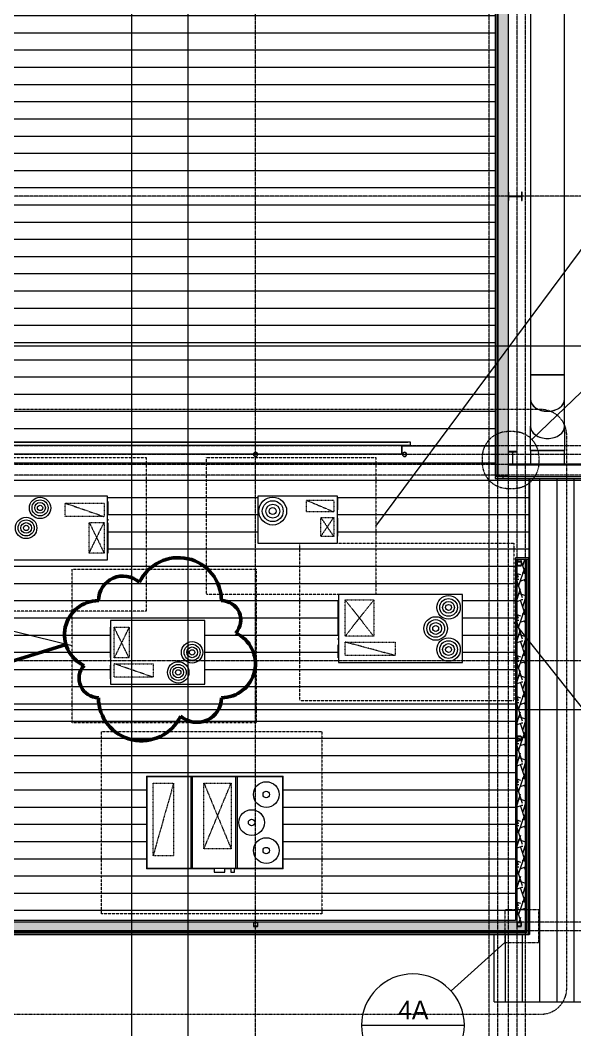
# Model space of a CAD drawing. Header units: inches. Extents: x 21290 to 29202, y -23522 to -20467.
# Drawn here: x 22335 to 22853, y -22888 to -21944 of the extents above; entities that cross this region are included whole.
import ezdxf

# ---------------------------------------------------------------- set-up
doc = ezdxf.new("R2010")
doc.units = ezdxf.units.IN
doc.header["$MEASUREMENT"] = 0
for name, pattern in [('Dash', [0.25, 0.125, -0.125]), ('Dash Dot 3_16_', [0.3125, 0.1875, -0.0625, 0, -0.0625]), ('Grid Line 1_2_', [0.875, 0.5, -0.125, 0.125, -0.125]), ('Hidden', [0.28125, 0.1875, -0.09375])]:
    doc.linetypes.add(name, pattern=pattern)
for name, color, linetype, lineweight in [('A-ANNO-SYMB', 150, 'Continuous', 9), ('A-ROOF', 132, 'Continuous', 9), ('A-ROOF-PATT', 132, 'Continuous', 9), ('A-WALL', 113, 'Continuous', 9), ('A-WALL-PATT', 111, 'Continuous', 25), ('G-ANNO-REVC', 71, 'Continuous', 9), ('G-ANNO-REVC-IDEN', 71, 'Continuous', 9), ('G-ANNO-SYMB', 111, 'Continuous', 9), ('M-EQPM', 50, 'Continuous', 9), ('M-EQPM-HDLN', 50, 'Dash', 9), ('M-EQPM-IDEN', 50, 'Continuous', 9), ('M-HVAC-DUCT', 70, 'Continuous', 9), ('S-BEAM', 12, 'Continuous', 9), ('S-COLS', 52, 'Continuous', 9), ('S-GRID', 1, 'Continuous', 9)]:
    doc.layers.add(name, color=color, linetype=linetype, lineweight=lineweight)
doc.styles.add('Century Gothic', font='GOTHIC.TTF', dxfattribs={"height": 17.245342})
pattern_1 = [(45, (0, 0), (-19.00703, 19.00703), []), (45, (0, 28.8), (-19.00703, 19.00703), [])]
pattern_2 = [(161.57, (0.96, 0.96), (-7.6802237, -0.0009796), [0, -54.643, 6.067, 0]), (18.43, (-0.96, 0.96), (-7.6802237, 0.0009796), [0, -54.643, 6.067, 0]), (108.43, (0.96, 0.96), (3.8382953, -19.20136532), [18.211, -42.499]), (71.57, (-0.96, 0.96), (3.8382953, 19.20136532), [18.211, -42.499])]
pattern_3 = [(0, (0, 0), (0, 24), []), (90, (0, 0), (-24, 1e-15), [])]
pattern_4 = [(0, (0, 0), (30.72, 7.68), [2.534, -20.506, 2.534, -20.506, -122.88]), (0, (0, 0), (30.72, 7.68), [-46.08, 2.534, -43.546, 2.534, -20.506, -53.76]), (0, (0, 0), (30.72, 7.68), [-115.2, 2.534, -12.826, 2.534, -35.866]), (120, (11.52, 3.84), (-22.0110751, 22.7643004), [2.534, -20.506, 2.534, -20.506, -122.88]), (120, (11.52, 3.84), (-22.0110751, 22.7643004), [-46.08, 2.534, -43.546, 2.534, -20.506, -53.76]), (120, (11.52, 3.84), (-22.0110751, 22.7643004), [-115.2, 2.534, -12.826, 2.534, -35.866]), (240, (15.36, 19.2), (-8.7089249, -30.4443004), [2.534, -20.506, 2.534, -20.506, -122.88]), (240, (15.36, 19.2), (-8.7089249, -30.4443004), [-46.08, 2.534, -43.546, 2.534, -20.506, -53.76]), (240, (15.36, 19.2), (-8.7089249, -30.4443004), [-115.2, 2.534, -12.826, 2.534, -35.866])]

# ---------------------------------------------------------------- blocks, each defined once
blk = doc.blocks.new('Girt_C - 8_D-1405602-Roof Low')
at = {"layer": 'S-BEAM', "color": 8}
for p, q in [((22691.6, -22341.66), (22691.74, -22341.66)), ((22691.6, -22349.37), (22691.6, -22341.74)), ((22691.6, -22341.74), (22691.6, -22349.37)), ((22691.76, -22342.2), (22691.6, -22342.2)), ((22691.61, -22341.66), (22691.74, -22341.66)), ((22691.74, -22341.66), (22691.76, -22342.2)), ((22691.77, -22342.13), (22691.75, -22341.55)), ((22314.02, -22349.55), (22315.55, -22349.55)), ((22315.78, -22349.55), (22553.25, -22349.55)), ((22553.48, -22349.55), (22556.8, -22349.55)), ((22557.03, -22349.55), (22691.61, -22349.55)), ((22691.76, -22348.91), (22691.6, -22348.91)), ((22691.74, -22349.44), (22691.6, -22349.44)), ((22691.74, -22349.44), (22691.61, -22349.44)), ((22691.61, -22349.55), (22691.75, -22349.55)), ((22691.76, -22348.91), (22691.74, -22349.44)), ((22691.75, -22349.55), (22691.77, -22348.98))]:
    blk.add_line(p, q, dxfattribs=at)
for centre, major_axis, start_param, end_param in [((22691.61, -22341.74), (0, 0.188), 0, 1.570796), ((22691.61, -22341.74), (0, 0.0782), 0.053099, 1.570796), ((22691.61, -22349.37), (0, 0.0782), 1.570796, 3.104544), ((22691.61, -22349.37), (0, 0.188), 1.570796, 3.141593)]:
    blk.add_ellipse(centre, major_axis=major_axis, ratio=0.041631, start_param=start_param, end_param=end_param, dxfattribs=at)
blk = doc.blocks.new('Carrier_48TC_Standard_Efficiency_Gas_Heat_Electric_Cooling_Packaged_Rooftop_Unit_3_to_15_nominal_tons - 15 ton 48TC__16-873539-Roof Low')
at = {"layer": 'M-EQPM', "color": 8, "linetype": 'Hidden'}
for p, q in [((-105.94, -79.69), (-105.94, 67.69)), ((-105.94, 67.69), (93.94, 67.69)), ((93.94, 67.69), (93.94, -79.69)), ((93.94, -79.69), (-105.94, -79.69))]:
    blk.add_line(p, q, dxfattribs=at)
at = {"layer": 'M-EQPM', "color": 8}
for p, q in [((57.94, 31.69), (-57.94, 31.69)), ((-57.94, 31.69), (-57.94, -31.69)), ((57.94, -31.69), (57.94, 31.69)), ((58.06, 27.31), (57.94, 27.31)), ((58.06, 27.31), (58.06, 15.44)), ((57.94, 15.44), (58.06, 15.44)), ((58.06, 10.34), (57.94, 10.34)), ((58.06, 9.29), (58.06, 10.34)), ((58.06, 10.34), (58.06, 9.29)), ((57.94, 9.29), (58.06, 9.29)), ((58.06, 6.69), (57.94, 6.69)), ((58.06, 6.69), (58.06, -25.06)), ((57.94, -25.06), (58.06, -25.06)), ((-57.94, -31.69), (57.94, -31.69))]:
    blk.add_line(p, q, dxfattribs=at)
for centre, radius in [((-44.94, 19.69), 11), ((-44.94, 19.69), 8.25), ((-44.94, 19.69), 5.5), ((-44.94, 19.69), 2.75), ((-32.94, 0), 11), ((-32.94, 0), 8.25), ((-32.94, 0), 5.5), ((-32.94, 0), 2.75), ((-44.94, -19.69), 11), ((-44.94, -19.69), 8.25), ((-44.94, -19.69), 5.5), ((-44.94, -19.69), 2.75)]:
    blk.add_circle(centre, radius, dxfattribs=at)
at = {"layer": 'M-EQPM-HDLN', "color": 8}
for p, q in [((4.81, 25.31), (51.69, 12.69)), ((4.81, 12.69), (4.81, 25.31)), ((4.81, 25.31), (51.69, 25.31)), ((51.69, 25.31), (51.69, 12.69)), ((51.69, 12.69), (4.81, 12.69)), ((24.94, -26.81), (51.69, 7.19)), ((24.94, 7.19), (51.69, -26.81)), ((24.94, -26.81), (24.94, 7.19)), ((24.94, 7.19), (51.69, 7.19)), ((51.69, 7.19), (51.69, -26.81)), ((51.69, -26.81), (24.94, -26.81))]:
    blk.add_line(p, q, dxfattribs=at)
blk = doc.blocks.new('Carrier_48TC_Standard_Efficiency_Gas_Heat_Electric_Cooling_Packaged_Rooftop_Unit_3_to_15_nominal_tons - 7_5 ton 48TC__08-873531-Roof Low')
at = {"layer": 'M-EQPM', "color": 8, "linetype": 'Hidden'}
for p, q in [((-92.06, -77.75), (-92.06, 65.75)), ((-92.06, 65.75), (80.06, 65.75)), ((80.06, 65.75), (80.06, -77.75)), ((80.06, -77.75), (-92.06, -77.75))]:
    blk.add_line(p, q, dxfattribs=at)
at = {"layer": 'M-EQPM', "color": 8}
for p, q in [((44.06, 29.75), (-44.06, 29.75)), ((-44.06, 29.75), (-44.06, -29.75)), ((44.06, -29.75), (44.06, 29.75)), ((44.19, 24.75), (44.06, 24.75)), ((44.19, 24.75), (44.19, 12.12)), ((44.06, 12.12), (44.19, 12.12)), ((44.19, 8.15), (44.06, 8.15)), ((44.06, 7.1), (44.19, 7.1)), ((44.19, 4.87), (44.06, 4.87)), ((44.19, 7.1), (44.19, 8.15)), ((44.19, 8.15), (44.19, 7.1)), ((44.19, 4.87), (44.19, -23.5)), ((44.06, -23.5), (44.19, -23.5)), ((-44.06, -29.75), (44.06, -29.75))]:
    blk.add_line(p, q, dxfattribs=at)
for centre, radius in [((-19.06, 18.75), 10), ((-19.06, 18.75), 7.5), ((-19.06, 18.75), 5), ((-19.06, 18.75), 2.5), ((-32.06, 0), 10), ((-32.06, 0), 7.5), ((-32.06, 0), 5), ((-32.06, 0), 2.5)]:
    blk.add_circle(centre, radius, dxfattribs=at)
at = {"layer": 'M-EQPM-HDLN', "color": 8}
for p, q in [((4.44, 23.25), (40.81, 10.62)), ((4.44, 10.62), (4.44, 23.25)), ((4.44, 23.25), (40.81, 23.25)), ((40.81, 23.25), (40.81, 10.62)), ((40.81, 10.62), (4.44, 10.62)), ((26.81, -23.5), (40.81, 5.25)), ((26.81, 5.25), (40.81, -23.5)), ((26.81, -23.5), (26.81, 5.25)), ((26.81, 5.25), (40.81, 5.25)), ((40.81, 5.25), (40.81, -23.5)), ((40.81, -23.5), (26.81, -23.5))]:
    blk.add_line(p, q, dxfattribs=at)
blk = doc.blocks.new('Carrier_48TC_Standard_Efficiency_Gas_Heat_Electric_Cooling_Packaged_Rooftop_Unit_3_to_15_nominal_tons - 6 ton 48TC__07-1350223-Roof Low')
at = {"layer": 'M-EQPM', "color": 8, "linetype": 'Hidden'}
for p, q in [((-85.19, -70), (-85.19, 58)), ((-85.19, 58), (73.19, 58)), ((73.19, 58), (73.19, -70)), ((38.19, -70), (-85.19, -70))]:
    blk.add_line(p, q, dxfattribs=at)
at = {"layer": 'M-EQPM', "color": 8}
for p, q in [((37.19, 22), (-37.19, 22)), ((-37.19, 22), (-37.19, -22)), ((37.19, -22), (37.19, 22)), ((37.31, 19.75), (37.19, 19.75)), ((37.31, 19.75), (37.31, 9.25)), ((37.19, 9.25), (37.31, 9.25)), ((37.31, 5.27), (37.19, 5.27)), ((37.19, 4.23), (37.31, 4.23)), ((37.31, 1.37), (37.19, 1.37)), ((37.31, 4.23), (37.31, 5.27)), ((37.31, 5.27), (37.31, 4.23)), ((37.31, 1.37), (37.31, -15.38)), ((37.19, -15.38), (37.31, -15.38)), ((-37.19, -22), (37.19, -22))]:
    blk.add_line(p, q, dxfattribs=at)
for radius in [13, 9.75, 6.5, 3.25]:
    blk.add_circle((-23.19, 8), radius, dxfattribs=at)
at = {"layer": 'M-EQPM-HDLN', "color": 8}
for p, q in [((8.19, 18.25), (33.81, 7.37)), ((8.19, 7.37), (8.19, 18.25)), ((8.19, 18.25), (33.81, 18.25)), ((33.81, 18.25), (33.81, 7.37)), ((33.81, 7.37), (8.19, 7.37)), ((21.69, -15.75), (33.81, 2)), ((21.69, 2), (33.81, -15.75)), ((21.69, -15.75), (21.69, 2)), ((21.69, 2), (33.81, 2)), ((33.81, 2), (33.81, -15.75)), ((33.81, -15.75), (21.69, -15.75))]:
    blk.add_line(p, q, dxfattribs=at)
blk = doc.blocks.new('Girt_Z - 10_D-1732176-Roof Low')
at = {"layer": 'S-BEAM', "color": 8}
for p, q in [((22791.39, -22360.2), (22791.39, -22360.13)), ((26272.89, -22360.13), (22791.39, -22360.13)), ((26272.89, -22360.2), (22791.39, -22360.2)), ((26263.39, -22359.55), (22799.39, -22359.55))]:
    blk.add_line(p, q, dxfattribs=at)
blk = doc.blocks.new('Girt_Z - 10_D-1350939-Roof Low')
at = {"layer": 'S-BEAM', "color": 8}
for p, q in [((22811.14, -22375.43), (22810.64, -22375.43)), ((22810.64, -22379.04), (22811.14, -22379.04)), ((22811.14, -22379.49), (22810.64, -22379.49))]:
    blk.add_line(p, q, dxfattribs=at)
blk = doc.blocks.new('HSS-Hollow Structural Section - HSS1-1_2X1-1_2X1_8 - Obsolete-1395972-Roof Low')
at = {"layer": 'S-BEAM', "color": 8}
blk.add_line((22811.14, -22797.5), (22810.7, -22797.5), dxfattribs=at)
blk = doc.blocks.new('Round Elbow - 1_0 D-1571915-Roof Low')
at = {"layer": 'M-HVAC-DUCT', "color": 8}
for p, q in [((25734.78, -22295.05), (25734.78, -22279.05)), ((25734.78, -22311.05), (25734.78, -22295.05))]:
    blk.add_line(p, q, dxfattribs=at)
at = {"layer": 'M-HVAC-DUCT', "color": 8, "flags": 128}
for points in [[(25757.41, -22279.05), (25756.49, -22279.05), (25755.53, -22279.05), (25754.54, -22279.05), (25753.51, -22279.05), (25752.46, -22279.05), (25751.38, -22279.05), (25750.27, -22279.05), (25749.14, -22279.05), (25747.99, -22279.05), (25746.81, -22279.05), (25745.61, -22279.05), (25744.4, -22279.05), (25743.17, -22279.05), (25741.93, -22279.05), (25740.68, -22279.05), (25739.42, -22279.05), (25738.15, -22279.05), (25736.87, -22279.05), (25735.59, -22279.05), (25734.78, -22279.05)], [(25734.78, -22311.05), (25736.06, -22311.05), (25737.34, -22311.05), (25738.61, -22311.05), (25739.88, -22311.05), (25741.14, -22311.05), (25742.39, -22311.05), (25743.62, -22311.05), (25744.85, -22311.05), (25746.05, -22311.05), (25747.24, -22311.05), (25748.41, -22311.05), (25749.56, -22311.05), (25750.68, -22311.05), (25751.78, -22311.05), (25752.85, -22311.05), (25753.89, -22311.05), (25754.9, -22311.05), (25755.88, -22311.05), (25756.83, -22311.05), (25757.41, -22311.05)]]:
    blk.add_lwpolyline(points, dxfattribs=at)
at = {"layer": 'M-HVAC-DUCT', "color": 8}
for start_param, end_param in [(4.712389, 6.283185), (3.141593, 4.712389)]:
    blk.add_ellipse((25757.41, -22295.05), major_axis=(0, 16), ratio=0.707107, start_param=start_param, end_param=end_param, dxfattribs=at)
blk = doc.blocks.new('Round Elbow - 1_0 D-V14-Roof Low')
at = {"layer": 'M-HVAC-DUCT', "color": 8}
for p, q in [((22827.89, -22346.43), (22811.89, -22346.43)), ((22843.89, -22346.43), (22827.89, -22346.43))]:
    blk.add_line(p, q, dxfattribs=at)
at = {"layer": 'M-HVAC-DUCT', "color": 8, "flags": 128}
for points in [[(22811.89, -22346.43), (22811.89, -22345.15), (22811.89, -22343.87), (22811.89, -22342.6), (22811.89, -22341.33), (22811.89, -22340.07), (22811.89, -22338.82), (22811.89, -22337.59), (22811.89, -22336.36), (22811.89, -22335.16), (22811.89, -22333.97), (22811.89, -22332.8), (22811.89, -22331.65), (22811.89, -22330.53), (22811.89, -22329.43), (22811.89, -22328.36), (22811.89, -22327.32), (22811.89, -22326.31), (22811.89, -22325.33), (22811.89, -22324.38), (22811.89, -22323.8)], [(22843.89, -22323.8), (22843.89, -22324.73), (22843.89, -22325.68), (22843.89, -22326.67), (22843.89, -22327.7), (22843.89, -22328.75), (22843.89, -22329.83), (22843.89, -22330.94), (22843.89, -22332.07), (22843.89, -22333.22), (22843.89, -22334.4), (22843.89, -22335.6), (22843.89, -22336.81), (22843.89, -22338.04), (22843.89, -22339.28), (22843.89, -22340.53), (22843.89, -22341.79), (22843.89, -22343.06), (22843.89, -22344.34), (22843.89, -22345.62), (22843.89, -22346.43)]]:
    blk.add_lwpolyline(points, dxfattribs=at)
at = {"layer": 'M-HVAC-DUCT', "color": 8}
for start_param, end_param in [(3.141593, 4.712389), (4.712389, 6.283185)]:
    blk.add_ellipse((22827.89, -22323.8), major_axis=(16, 0), ratio=0.707107, start_param=start_param, end_param=end_param, dxfattribs=at)
blk = doc.blocks.new('AHU-Rooftop-Carrier 48TC 15-28 ton - TC017-1749339-Roof Low')
at = {"layer": 'M-EQPM', "color": 8, "linetype": 'Hidden'}
for p, q in [((-105.94, -85.19), (-105.94, 85.19)), ((-105.94, 85.19), (99.94, 85.19)), ((99.94, 85.19), (99.94, -85.19)), ((99.94, -85.19), (-105.94, -85.19))]:
    blk.add_line(p, q, dxfattribs=at)
at = {"layer": 'M-EQPM', "color": 8}
for p, q in [((-63.94, 43.19), (63.94, 43.19)), ((-63.94, 43.19), (-63.94, -43.19)), ((-63.47, 42.47), (-63.47, -42.47)), ((-63.47, 42.47), (-63.47, -42.47)), ((63.22, 42.72), (-63.22, 42.72)), ((63.22, 42.72), (-63.22, 42.72)), ((-22.27, 42.72), (-22.27, -42.72)), ((-21.27, 42.72), (-21.27, -42.72)), ((19.41, 42.72), (19.41, -42.72)), ((20.91, 42.72), (20.91, -42.72)), ((63.47, -42.47), (63.47, 42.47)), ((63.47, -42.47), (63.47, 42.47)), ((63.94, -43.19), (63.94, 43.19)), ((-0.68, -43.19), (-63.94, -43.19)), ((-63.22, -42.72), (63.22, -42.72)), ((-63.22, -42.72), (63.22, -42.72)), ((-0.68, -42.72), (-0.68, -46.34)), ((-0.68, -46.34), (9.32, -46.34)), ((9.32, -46.34), (9.32, -42.72)), ((14.91, -43.19), (9.32, -43.19)), ((14.91, -42.72), (14.91, -46.34)), ((14.91, -46.34), (18.41, -46.34)), ((18.41, -46.34), (18.41, -42.72)), ((63.94, -43.19), (18.41, -43.19))]:
    blk.add_line(p, q, dxfattribs=at)
for centre, radius in [((48.09, 26.19), 12), ((48.09, 26.19), 3), ((34.41, 0), 12), ((34.41, 0), 3), ((48.09, -26.19), 12), ((48.09, -26.19), 3)]:
    blk.add_circle(centre, radius, dxfattribs=at)
for centre, start, end in [((-63.22, 42.47), 90, 180), ((-63.22, 42.47), 90, 180), ((63.22, 42.47), 0, 90), ((63.22, 42.47), 0, 90), ((-63.22, -42.47), 180, 270), ((-63.22, -42.47), 180, 270), ((63.22, -42.47), 270, 0), ((63.22, -42.47), 270, 0)]:
    blk.add_arc(centre, 0.25, start, end, dxfattribs=at)
at = {"layer": 'M-EQPM-HDLN', "color": 8}
for p, q in [((-38.44, 36.94), (-57.69, -31.19)), ((-57.69, -31.19), (-57.69, 36.94)), ((-57.69, 36.94), (-38.44, 36.94)), ((-38.44, 36.94), (-38.44, -31.19)), ((-10.19, 36.94), (15.31, -24.69)), ((-10.19, -24.69), (15.31, 36.94)), ((-10.19, -24.69), (-10.19, 36.94)), ((-10.19, 36.94), (15.31, 36.94)), ((15.31, 36.94), (15.31, -24.69)), ((15.31, -24.69), (-10.19, -24.69)), ((-38.44, -31.19), (-57.69, -31.19))]:
    blk.add_line(p, q, dxfattribs=at)
blk = doc.blocks.new('Floor Plan - Callout Head-19020-Roof Low')
at = {"layer": 'A-ANNO-SYMB'}
blk.add_line((-0.25, 0), (0.25, 0), dxfattribs=at)
for start, end in [(360, 180), (180, 360)]:
    blk.add_arc((0, 0), 0.25, start, end, dxfattribs=at)
blk = doc.blocks.new('Family - ___-1746236-Roof Low')
at = {"layer": 'G-ANNO-REVC', "color": 20, "lineweight": 50}
for centre, radius, start, end in [((22482.96, -22486.73), 40.19, 0, 154.79123), ((22431.28, -22486.73), 22.97, 48.18969, 180), ((22408.32, -22518.5), 31.76, 90, 244.79123), ((22523.15, -22504.88), 18.15, 318.18969, 90), ((22523.15, -22545.72), 31.76, 270, 64.79123), ((22408.32, -22559.34), 18.15, 138.18969, 270), ((22448.51, -22577.49), 40.19, 180, 334.79123), ((22500.18, -22577.49), 22.97, 228.18969, 0)]:
    blk.add_arc(centre, radius, start, end, dxfattribs=at)

msp = doc.modelspace()

# ---------------------------------------------------------------- hatches: boundary and pattern name
at = {"layer": 'A-ROOF-PATT'}
h = msp.add_hatch(dxfattribs=at)
h.set_pattern_fill('FP_3', color=8, style=0, pattern_type=2)
h.set_pattern_definition([(0, (37.673, -180.953), (0, 16.082), [])])
h.paths.add_polyline_path([(21977.2755, -22808.3028), (22057.8902, -22808.3028), (22057.8902, -22786.5528), (22058.3277, -22786.5528), (22058.3277, -22338.7403), (22699.7652, -22338.7403), (22699.7652, -22341.5528), (22691.6037, -22341.5779), (22691.6037, -22341.6622), (22691.7434, -22341.6622), (22691.7622, -22342.1987), (22691.6044, -22342.1987), (22691.6044, -22348.908), (22691.7621, -22348.908), (22691.7434, -22349.4434), (22691.6037, -22349.5277), (22691.5998, -22349.5528), (22557.0261, -22349.5528), (22557.1402, -22350.0528), (22556.9185, -22350.9503), (22556.3059, -22351.6556), (22555.5853, -22352.0027), (22554.6952, -22352.0027), (22553.886, -22351.6073), (22553.3383, -22350.9206), (22553.1402, -22350.0528), (22553.2543, -22349.5528), (22315.7761, -22349.553), (22315.8902, -22350.0528), (22315.6685, -22350.9503), (22315.1372, -22351.6165), (22314.3353, -22352.0027), (22313.4452, -22352.0027), (22312.636, -22351.6073), (22312.0883, -22350.9206), (22311.8902, -22350.0528), (22312.0043, -22349.5528), (22071.5711, -22349.5528), (22071.6852, -22350.0528), (22071.4635, -22350.9503), (22070.9322, -22351.6165), (22070.1303, -22352.0027), (22069.1151, -22351.9424), (22068.3715, -22351.5328), (22067.8833, -22350.9206), (22067.6852, -22350.0528), (22067.8902, -22348.908), (22067.8902, -22341.5528), (22061.1402, -22341.5528), (22061.1653, -22352.5528), (22069.1402, -22352.5528), (22069.1952, -22541.103), (22070.0853, -22541.103), (22070.8945, -22541.4983), (22071.4422, -22542.185), (22071.6402, -22543.0528), (22071.4185, -22543.9503), (22070.8872, -22544.6165), (22070.0853, -22545.0027), (22069.1402, -22545.0218), (22069.1402, -22785.8028), (22797.8902, -22785.8028), (22797.8902, -22446.6778), (22810.6402, -22446.6778), (22810.6402, -22372.8028), (22786.3892, -22372.8028), (22786.3892, -22370.5528), (22779.9517, -22370.5528), (22779.9517, -22370.3028), (22778.8892, -22370.3028), (22778.8892, -21121.8028), (22783.8902, -21121.8028), (22783.8902, -20889.0528), (22070.3902, -20889.0528), (22070.3902, -20878.5528), (21994.8902, -20878.5528), (21994.8902, -22519.0528), (21970.8902, -22519.0528), (21970.8902, -22808.3028)], flags=0)
h.paths.add_polyline_path([(22535.3904, -22740.4591), (22531.8904, -22740.4591), (22531.8904, -22737.3028), (22526.3045, -22737.3028), (22526.3045, -22740.4591), (22516.3045, -22740.4591), (22516.3045, -22737.3028), (22453.0467, -22737.3028), (22453.0467, -22650.9278), (22580.9217, -22650.9278), (22580.9217, -22737.3028), (22535.3904, -22737.3028)], flags=0)
h.paths.add_polyline_path([(22478.9295, -22564.8028), (22419.6717, -22564.8028), (22419.6717, -22559.8028), (22419.5467, -22559.8028), (22419.5467, -22547.1778), (22419.6717, -22547.1778), (22419.6717, -22539.9278), (22419.5467, -22539.9278), (22419.5467, -22511.5528), (22419.6717, -22511.5528), (22419.6717, -22505.3028), (22507.7967, -22505.3028), (22507.7967, -22564.8028), (22503.6667, -22564.8028)], flags=0)
h.paths.add_polyline_path([(22069.6402, -22544.8478), (22070.5377, -22544.6073), (22071.2027, -22543.9206), (22071.4352, -22543.0528), (22071.1947, -22542.1553), (22070.5036, -22541.4891), (22069.6402, -22541.2578), (22069.1402, -22541.3918), (22069.1952, -22544.7286)], flags=0)
h.paths.add_polyline_path([(22632.5152, -22544.4278), (22632.5152, -22540.0528), (22632.3902, -22540.0528), (22632.3902, -22528.1778), (22632.5152, -22528.1778), (22632.5152, -22519.4278), (22632.3902, -22519.4278), (22632.3902, -22487.6778), (22632.5152, -22487.6778), (22632.5152, -22481.0528), (22748.3902, -22481.0528), (22748.3902, -22544.4278), (22638.7652, -22544.4278)], flags=0)
h.paths.add_polyline_path([(22357.4825, -22448.5528), (22328.7027, -22448.5528), (22328.7027, -22389.0528), (22416.8277, -22389.0528), (22416.8277, -22394.0528), (22416.9527, -22394.0528), (22416.9527, -22406.6778), (22416.8277, -22406.6778), (22416.8277, -22413.9278), (22416.9527, -22413.9278), (22416.9527, -22442.3028), (22416.8277, -22442.3028), (22416.8277, -22448.5528), (22357.57, -22448.5528)], flags=0)
h.paths.add_polyline_path([(22591.3986, -22433.0528), (22557.1402, -22433.0528), (22557.1402, -22389.0528), (22631.5152, -22389.0528), (22631.5152, -22391.3028), (22631.6402, -22391.3028), (22631.6402, -22401.8028), (22631.5152, -22401.8028), (22631.5152, -22409.6778), (22631.6402, -22409.6778), (22631.6402, -22426.4278), (22631.5152, -22426.4278), (22631.5152, -22433.0528), (22608.945, -22433.0528)], flags=0)
h.paths.add_polyline_path([(22694.2652, -22352.0027), (22693.8202, -22352.0027), (22693.011, -22351.6073), (22692.4633, -22350.9206), (22692.2652, -22350.0528), (22692.487, -22349.1553), (22693.0182, -22348.4891), (22693.8202, -22348.103), (22694.7103, -22348.103), (22695.5195, -22348.4983), (22696.0672, -22349.185), (22696.2652, -22350.0528), (22696.0435, -22350.9503), (22695.5122, -22351.6165), (22694.7103, -22352.0027)], flags=0)
h.paths.add_polyline_path([(22069.6852, -22351.8478), (22070.5827, -22351.6073), (22071.2477, -22350.9206), (22071.4802, -22350.0528), (22071.3463, -22349.5528), (22068.0242, -22349.5528), (22067.8902, -22350.0528), (22068.1997, -22351.0193), (22068.9527, -22351.6515), (22069.2402, -22351.7286)], flags=0)
h.paths.add_polyline_path([(22555.1402, -22351.8478), (22556.0377, -22351.6073), (22556.7027, -22350.9206), (22556.9352, -22350.0528), (22556.8013, -22349.5528), (22553.4792, -22349.5528), (22553.3452, -22350.0528), (22553.5857, -22350.9503), (22554.2427, -22351.6073), (22554.6952, -22351.7286)], flags=0)
h.paths.add_polyline_path([(22694.2652, -22351.8478), (22695.1627, -22351.6073), (22695.8277, -22350.9206), (22696.0602, -22350.0528), (22695.8197, -22349.1553), (22695.1627, -22348.4983), (22694.2652, -22348.2578), (22693.3677, -22348.4983), (22692.7027, -22349.185), (22692.4702, -22350.0528), (22692.7107, -22350.9503), (22693.3677, -22351.6073), (22693.8202, -22351.7286)], flags=0)
h.paths.add_polyline_path([(22313.8902, -22351.8478), (22314.7877, -22351.6073), (22315.4527, -22350.9206), (22315.6852, -22350.0528), (22315.5513, -22349.553), (22312.2292, -22349.5528), (22312.0952, -22350.0528), (22312.3357, -22350.9503), (22312.9927, -22351.6073), (22313.4452, -22351.7286)], flags=0)
h = msp.add_hatch(dxfattribs=at)
h.set_pattern_fill('FP_2', color=8, style=0, pattern_type=2)
h.set_pattern_definition([(90, (0.298, -40.069), (-16.082, 1e-15), [])])
h.paths.add_polyline_path([(26030.4881, -22885.6153), (26294.3902, -22885.6153), (26294.3902, -22799.1778), (26272.6402, -22799.1778), (26272.6402, -22798.6153), (25680.0777, -22798.6153), (25680.0777, -22446.6778), (25682.8902, -22446.6778), (25682.9153, -22447.3638), (25682.9996, -22447.3638), (25683.0777, -22447.2213), (25683.5362, -22447.2053), (25683.5362, -22447.3631), (25690.2454, -22447.3631), (25690.2454, -22447.2054), (25690.7809, -22447.2241), (25690.8651, -22447.3638), (25690.8902, -22447.3666), (25690.9452, -22450.228), (25691.8353, -22450.228), (25692.6445, -22450.6233), (25693.1922, -22451.31), (25693.3902, -22452.1778), (25693.1685, -22453.0753), (25692.6372, -22453.7415), (25691.8353, -22454.1277), (25690.8902, -22454.1468), (25690.9452, -22613.478), (25691.8353, -22613.478), (25692.6445, -22613.8733), (25693.1922, -22614.56), (25693.3902, -22615.4278), (25693.1685, -22616.3253), (25692.6372, -22616.9915), (25691.8353, -22617.3777), (25690.8902, -22617.3968), (25690.9452, -22785.353), (25691.8353, -22785.353), (25692.6445, -22785.7483), (25693.1922, -22786.435), (25693.3902, -22787.3028), (25693.3192, -22787.8028), (25979.0043, -22787.8028), (25978.8902, -22787.3028), (25979.112, -22786.4053), (25979.6432, -22785.7391), (25980.4452, -22785.353), (25981.3353, -22785.353), (25982.1445, -22785.7483), (25982.6922, -22786.435), (25982.8902, -22787.3028), (25982.8192, -22787.8028), (26271.8902, -22787.8028), (26271.8902, -22372.9278), (26272.6402, -22372.9278), (26272.6402, -22372.8028), (22811.1402, -22372.8028), (22811.1402, -22798.6153), (22778.1402, -22798.6153), (22778.1402, -22861.6153), (23930.3902, -22861.6153), (23930.3902, -22885.6153), (24267.8902, -22885.6153), (24267.8902, -22861.6153), (25956.8902, -22861.6153), (25956.8902, -22885.6153), (26012.9417, -22885.6153)], flags=0)
h.paths.add_polyline_path([(25689.6402, -22795.8028), (25689.6402, -22789.0528), (25682.8902, -22789.0528), (25682.8902, -22795.8028)], flags=0)
h.paths.add_polyline_path([(24137.7027, -22795.4278), (24132.9527, -22795.4278), (24132.9527, -22795.3028), (24137.7027, -22795.3028)], flags=0)
h.paths.add_polyline_path([(25691.8353, -22787.8028), (25693.0513, -22787.8028), (25693.1852, -22787.3028), (25692.9447, -22786.4053), (25692.2877, -22785.7483), (25691.3902, -22785.5078), (25690.8902, -22785.6418), (25690.9452, -22787.8028), (25691.3902, -22787.8028)], flags=0)
h.paths.add_polyline_path([(25982.5513, -22787.8028), (25982.6852, -22787.3028), (25982.4447, -22786.4053), (25981.7877, -22785.7483), (25980.8902, -22785.5078), (25979.9927, -22785.7483), (25979.3277, -22786.435), (25979.0952, -22787.3028), (25979.2292, -22787.8028), (25982.4447, -22787.8028)], flags=0)
h.paths.add_polyline_path([(26158.545, -22738.3028), (26129.7652, -22738.3028), (26129.7652, -22678.8028), (26217.8902, -22678.8028), (26217.8902, -22683.8028), (26218.0152, -22683.8028), (26218.0152, -22696.4278), (26217.8902, -22696.4278), (26217.8902, -22703.6778), (26218.0152, -22703.6778), (26218.0152, -22732.0528), (26217.8902, -22732.0528), (26217.8902, -22738.3028), (26158.9527, -22738.3028)], flags=0)
h.paths.add_polyline_path([(25691.3902, -22617.2228), (25692.2877, -22616.9823), (25692.9527, -22616.2956), (25693.1852, -22615.4278), (25692.9447, -22614.5303), (25692.2877, -22613.8733), (25691.3902, -22613.6328), (25690.8902, -22613.7668), (25690.9452, -22617.1036)], flags=0)
h.paths.add_polyline_path([(26012.3902, -22611.3028), (25955.1402, -22611.3028), (25955.1402, -22607.1153), (25935.2652, -22607.1153), (25935.2652, -22553.1153), (25955.1402, -22553.1153), (25955.1402, -22548.9278), (26012.3902, -22548.9278), (26012.3902, -22552.3049), (26022.5152, -22552.3049), (26022.5152, -22556.3049), (26012.3902, -22556.3049), (26012.3902, -22558.1153), (26029.1402, -22558.1153), (26029.1402, -22576.1153), (26012.3902, -22576.1153)], flags=0)
h.paths.add_polyline_path([(25810.2652, -22571.4278), (25746.8902, -22571.4278), (25746.8902, -22455.5528), (25751.2652, -22455.5528), (25751.2652, -22455.4278), (25763.1402, -22455.4278), (25763.1402, -22455.5528), (25771.8902, -22455.5528), (25771.8902, -22455.4278), (25803.6402, -22455.4278), (25803.6402, -22455.5528), (25810.2652, -22455.5528), (25810.2652, -22569.1051)], flags=0)
h.paths.add_polyline_path([(26203.3128, -22571.4278), (26154.5152, -22571.4278), (26154.5152, -22455.5528), (26158.8902, -22455.5528), (26158.8902, -22455.4278), (26170.7652, -22455.4278), (26170.7652, -22455.5528), (26179.5152, -22455.5528), (26179.5152, -22455.4278), (26211.2652, -22455.4278), (26211.2652, -22455.5528), (26217.8902, -22455.5528), (26217.8902, -22571.4278), (26203.3277, -22571.4278)], flags=0)
h.paths.add_polyline_path([(25691.3902, -22453.9728), (25692.2877, -22453.7323), (25692.9527, -22453.0456), (25693.1852, -22452.1778), (25692.9447, -22451.2803), (25692.2877, -22450.6233), (25691.3902, -22450.3828), (25690.8902, -22450.5168), (25690.9452, -22453.8536)], flags=0)
at = {"layer": 'A-WALL-PATT', "lineweight": 9}
h = msp.add_hatch(dxfattribs=at)
h.set_pattern_fill('FP_4', color=8, style=0, pattern_type=2)
h.set_pattern_definition(pattern_3)
h.paths.add_polyline_path([(22780.3892, -22370.3028), (22781.3892, -22370.3028), (22781.3892, -21121.8028), (22780.3892, -21121.8028), (22780.3892, -22336.7026)], flags=0)
h = msp.add_hatch(dxfattribs=at)
h.set_pattern_fill('FP_6', color=8, style=0, pattern_type=2)
h.set_pattern_definition(pattern_2)
h.paths.add_polyline_path([(22781.3892, -22370.3028), (22791.3892, -22370.3028), (22791.3892, -21121.8028), (22781.3892, -21121.8028), (22781.3892, -22336.7026)], flags=0)
h = msp.add_hatch(dxfattribs=at)
h.set_pattern_fill('FP_6', color=8, style=0, pattern_type=2)
h.set_pattern_definition(pattern_2)
h.paths.add_polyline_path([(22799.3902, -22787.3028), (22807.3902, -22787.3028), (22807.3902, -22448.1778), (22799.3902, -22448.1778), (22799.3902, -22785.8028)], flags=0)
h = msp.add_hatch(dxfattribs=at)
h.set_pattern_fill('FP_5', color=8, style=0, pattern_type=2)
h.set_pattern_definition(pattern_4)
h.paths.add_polyline_path([(22807.8902, -22795.3028), (22807.8902, -22448.1778), (22807.3902, -22448.1778), (22807.3902, -22795.3028)], flags=0)
h = msp.add_hatch(dxfattribs=at)
h.set_pattern_fill('FP_4', color=8, style=0, pattern_type=2)
h.set_pattern_definition(pattern_3)
h.paths.add_polyline_path([(22808.8902, -22795.8028), (22808.8902, -22448.1778), (22807.8902, -22448.1778), (22807.8902, -22795.8028)], flags=0)
h = msp.add_hatch(dxfattribs=at)
h.set_pattern_fill('FP_6', color=8, style=0, pattern_type=2)
h.set_pattern_definition(pattern_2)
h.paths.add_polyline_path([(22065.0074, -22795.3028), (22807.3902, -22795.3028), (22807.3902, -22787.3028), (22060.1402, -22787.3028), (22060.1402, -22795.3028)], flags=0)
h = msp.add_hatch(dxfattribs=at)
h.set_pattern_fill('FP_5', color=8, style=0, pattern_type=2)
h.set_pattern_definition(pattern_4)
h.paths.add_polyline_path([(22060.1402, -22795.8028), (22807.8902, -22795.8028), (22807.8902, -22795.3028), (22060.1402, -22795.3028)], flags=0)
h = msp.add_hatch(dxfattribs=at)
h.set_pattern_fill('FP_4', color=8, style=0, pattern_type=2)
h.set_pattern_definition(pattern_3)
h.paths.add_polyline_path([(22060.1402, -22796.8028), (22808.8902, -22796.8028), (22808.8902, -22795.8028), (22060.1402, -22795.8028)], flags=0)
at = {"layer": 'S-COLS'}
h = msp.add_hatch(dxfattribs=at)
h.set_pattern_fill('FP_1', color=8, style=0, pattern_type=2)
h.set_pattern_definition(pattern_1)
h.paths.add_polyline_path([(22804.1402, -22112.8028), (22804.1402, -22104.8028), (22803.7066, -22104.8028), (22803.7066, -22107.9669), (22803.5041, -22108.4558), (22803.0152, -22108.6583), (22792.5152, -22108.6583), (22792.0263, -22108.4558), (22791.8238, -22107.9669), (22791.8238, -22104.8028), (22791.3902, -22104.8028), (22791.3902, -22112.8028), (22791.8238, -22112.8028), (22791.8238, -22109.6387), (22792.0263, -22109.1498), (22792.5152, -22108.9473), (22803.0152, -22108.9473), (22803.5041, -22109.1498), (22803.7066, -22109.6387), (22803.7066, -22112.8028)], flags=0)
h = msp.add_hatch(dxfattribs=at)
h.set_pattern_fill('FP_1', color=8, style=0, pattern_type=2)
h.set_pattern_definition(pattern_1)
h.paths.add_polyline_path([(22555.5853, -22352.0027), (22556.3872, -22351.6165), (22556.9422, -22350.9206), (22557.1402, -22350.0528), (22556.9422, -22349.185), (22556.3059, -22348.45), (22555.5853, -22348.103), (22554.6952, -22348.103), (22553.8932, -22348.4891), (22553.3383, -22349.185), (22553.1402, -22350.0528), (22553.3383, -22350.9206), (22553.8932, -22351.6165), (22554.6952, -22352.0027)], flags=0)
h.paths.add_polyline_path([(22555.1402, -22351.8478), (22554.2427, -22351.6073), (22553.5857, -22350.9503), (22553.3452, -22350.0528), (22553.5857, -22349.1553), (22554.2427, -22348.4983), (22555.1402, -22348.2578), (22556.0377, -22348.4983), (22556.6947, -22349.1553), (22556.9352, -22350.0528), (22556.6947, -22350.9503), (22556.0377, -22351.6073)], flags=0)
h = msp.add_hatch(dxfattribs=at)
h.set_pattern_fill('FP_1', color=8, style=0, pattern_type=2)
h.set_pattern_definition(pattern_1)
h.paths.add_polyline_path([(22694.7103, -22352.0027), (22695.5122, -22351.6165), (22696.0672, -22350.9206), (22696.2652, -22350.0528), (22696.0672, -22349.185), (22695.5122, -22348.4891), (22694.7103, -22348.103), (22693.8202, -22348.103), (22693.0182, -22348.4891), (22692.4633, -22349.185), (22692.2652, -22350.0528), (22692.4633, -22350.9206), (22693.0182, -22351.6165), (22693.8202, -22352.0027)], flags=0)
h.paths.add_polyline_path([(22694.2652, -22351.8478), (22693.3677, -22351.6073), (22692.7107, -22350.9503), (22692.4702, -22350.0528), (22692.7107, -22349.1553), (22693.3677, -22348.4983), (22694.2652, -22348.2578), (22695.1627, -22348.4983), (22695.8197, -22349.1553), (22696.0602, -22350.0528), (22695.8197, -22350.9503), (22695.1627, -22351.6073)], flags=0)
h = msp.add_hatch(dxfattribs=at)
h.set_pattern_fill('FP_1', color=8, style=0, pattern_type=2)
h.set_pattern_definition(pattern_1)
h.paths.add_polyline_path([(22799.8719, -22791.3025), (22802.9399, -22791.3025), (22803.2694, -22791.166), (22803.4059, -22790.8365), (22803.4059, -22787.7685), (22803.2694, -22787.439), (22802.9399, -22787.3025), (22799.8719, -22787.3025), (22799.5423, -22787.439), (22799.4059, -22787.7685), (22799.4059, -22790.8365), (22799.5423, -22791.166)], flags=0)
h.paths.add_polyline_path([(22799.8719, -22791.0695), (22799.7071, -22791.0013), (22799.6389, -22790.8365), (22799.7071, -22787.6038), (22799.8719, -22787.5355), (22803.1046, -22787.6038), (22803.1729, -22787.7685), (22803.1046, -22791.0013), (22802.9399, -22791.0695), (22801.9551, -22791.0695)], flags=0)

# ---------------------------------------------------------------- linework, layer by layer
at = {"layer": 'A-ANNO-SYMB'}
for p, q in [((22813.2372, -22336.1415), (22897.5136, -22255.1766)), ((22787.9527, -22806.1481), (22737.7863, -22851.4712))]:
    msp.add_line(p, q, dxfattribs=at)
at = {"layer": 'A-ANNO-SYMB', "linetype": 'Dash Dot 3_16_'}
for p, q in [((22821.8332, -22308.1477), (21950.3882, -22308.1477)), ((22795.93, -22328.7686), (22790.8636, -22328.7686)), ((22845.8332, -22849.2232), (22845.8332, -22332.1477)), ((22766.8636, -22352.7686), (22766.8636, -22357.835)), ((22819.93, -22357.835), (22819.93, -22352.7686)), ((22790.8636, -22381.835), (22795.93, -22381.835)), ((22787.9527, -22775.5774), (22787.9527, -22806.1481)), ((22819.6152, -22775.5774), (22787.9527, -22775.5774)), ((22819.6152, -22806.1481), (22819.6152, -22775.5774)), ((22787.9527, -22806.1481), (22819.6152, -22806.1481)), ((21950.3882, -22873.2232), (22821.8332, -22873.2232))]:
    msp.add_line(p, q, dxfattribs=at)
for centre, start, end in [((22821.8332, -22332.1477), 0, 90), ((22790.8636, -22352.7686), 90, 180), ((22795.93, -22352.7686), 0, 90), ((22790.8636, -22357.835), 180, 270), ((22795.93, -22357.835), 270, 0), ((22821.8332, -22849.2232), 270, 0)]:
    msp.add_arc(centre, 24, start, end, dxfattribs=at)
at = {"layer": 'A-ROOF', "color": 8}
for p, q in [((22779.9517, -22370.3028), (22779.9517, -22370.5528)), ((22786.3892, -22370.5528), (22779.9517, -22370.5528)), ((22810.6402, -22446.6778), (22810.6402, -22372.8028)), ((22811.1402, -22372.8028), (22811.1402, -22798.6153)), ((22778.1402, -22861.6153), (22778.1402, -22798.6153)), ((22811.1402, -22798.6153), (22810.7027, -22798.6153)), ((22778.1402, -22861.6153), (23930.3902, -22861.6153))]:
    msp.add_line(p, q, dxfattribs=at)
at = {"layer": 'A-WALL', "color": 7, "lineweight": 13}
for p, q in [((22778.8892, -21121.8028), (22778.8892, -22370.3028)), ((22780.3892, -21121.8028), (22780.3892, -22370.3028)), ((22781.3892, -21121.8028), (22781.3892, -22370.3028)), ((22791.3892, -22370.3028), (22791.3892, -21121.8028)), ((22699.7652, -22338.7403), (22058.3277, -22338.7403)), ((22697.2652, -22339.0528), (22058.6402, -22339.0528)), ((22061.1402, -22341.5528), (22699.7652, -22341.5528)), ((22697.2652, -22339.0528), (22697.2652, -22338.7403)), ((22699.7652, -22341.5528), (22699.7652, -22338.7403)), ((22778.8892, -22370.3028), (22791.3892, -22370.3028)), ((26272.5777, -22371.0315), (22778.9517, -22371.0315)), ((22778.9517, -22371.0315), (22778.9517, -22372.6063)), ((22778.9517, -22372.6063), (26272.5777, -22372.6063)), ((22797.8902, -22446.6778), (22797.8902, -22785.8028)), ((22810.7027, -22446.6778), (22797.8902, -22446.6778)), ((22799.3902, -22787.3028), (22799.3902, -22448.1778)), ((22810.3902, -22448.1778), (22799.3902, -22448.1778)), ((22807.3902, -22795.3028), (22807.3902, -22448.1778)), ((22807.8902, -22795.8028), (22807.8902, -22448.1778)), ((22808.8902, -22796.8028), (22808.8902, -22448.1778)), ((22810.3902, -22798.3028), (22810.3902, -22446.6778)), ((22810.7027, -22798.6153), (22810.7027, -22446.6778)), ((22797.8902, -22785.8028), (22058.6402, -22785.8028)), ((22799.3902, -22787.3028), (22060.1402, -22787.3028)), ((22807.3902, -22795.3028), (22060.1402, -22795.3028)), ((22807.8902, -22795.8028), (22060.1402, -22795.8028)), ((22808.8902, -22796.8028), (22060.1402, -22796.8028)), ((22810.3902, -22798.3028), (22058.3277, -22798.3028)), ((22058.6402, -22798.6153), (22810.7027, -22798.6153))]:
    msp.add_line(p, q, dxfattribs=at)
at = {"layer": 'A-WALL', "color": 8}
for p, q in [((22791.3892, -22358.8028), (22795.0904, -22358.8028)), ((22795.6901, -22358.8028), (26267.0904, -22358.8028)), ((26273.3915, -22372.8028), (22786.3892, -22372.8028))]:
    msp.add_line(p, q, dxfattribs=at)
at = {"layer": 'A-WALL', "color": 10}
msp.add_line((22786.3892, -22372.8028), (22786.3892, -22370.3028), dxfattribs=at)
at = {"layer": 'G-ANNO-REVC-IDEN', "color": 20, "lineweight": 50}
msp.add_line((22377.9544, -22527.8324), (22295.7904, -22553.1014), dxfattribs=at)
at = {"layer": 'G-ANNO-SYMB'}
for p, q in [((22439.1736, -20694.3427), (22439.1736, -23059.9339)), ((22491.854, -20823.5887), (22491.854, -23159.7533)), ((26513.6151, -22248.8331), (21679.2435, -22248.8331)), ((26435.1614, -22374.357), (21735.7311, -22374.357)), ((26603.8237, -22588.6303), (21735.7311, -22588.6303))]:
    msp.add_line(p, q, dxfattribs=at)
at = {"layer": 'M-EQPM-IDEN', "color": 153}
for p, q in [((22667.5152, -22417.0528), (22936.6948, -22054.6806)), ((22383.6717, -22529.0528), (21923.7918, -22415.53)), ((22796.3902, -22506.7403), (23122.9131, -22918.964))]:
    msp.add_line(p, q, dxfattribs=at)
at = {"layer": 'M-HVAC-DUCT', "color": 8}
for p, q in [((22811.8902, -21219.9278), (22811.8902, -22275.8003)), ((22843.8902, -22275.8003), (22843.8902, -21219.9278)), ((22843.8902, -22275.8003), (22811.8902, -22275.8003)), ((22811.8902, -22298.4277), (22811.8902, -22323.8029)), ((22843.8902, -22323.8029), (22843.8902, -22298.4277)), ((22811.8902, -22346.4303), (22811.8902, -22358.8028)), ((22811.8902, -22346.4303), (22843.8902, -22346.4303)), ((22843.8902, -22358.8028), (22843.8902, -22346.4303))]:
    msp.add_line(p, q, dxfattribs=at)
for centre, start_param, end_param in [((22827.8902, -22298.4277), 3.14159265, 4.71238898), ((22827.8902, -22298.4277), 4.71238898, 6.28318531), ((22827.8902, -22323.8029), 3.14159265, 4.71238898), ((22827.8902, -22323.8029), 4.71238898, 6.28318531)]:
    msp.add_ellipse(centre, major_axis=(16, 0), ratio=0.70710678, start_param=start_param, end_param=end_param, dxfattribs=at)
at = {"layer": 'S-COLS', "color": 7, "lineweight": 13}
for p, q in [((22791.8238, -22104.8028), (22791.3902, -22104.8028)), ((22791.3902, -22104.8028), (22791.3902, -22112.8028)), ((22791.8238, -22107.9669), (22791.8238, -22104.8028)), ((22803.0152, -22108.6583), (22792.5152, -22108.6583)), ((22792.5152, -22108.9473), (22803.0152, -22108.9473)), ((22804.1402, -22104.8028), (22803.7066, -22104.8028)), ((22803.7066, -22104.8028), (22803.7066, -22107.9669)), ((22804.1402, -22112.8028), (22804.1402, -22104.8028)), ((22791.3902, -22112.8028), (22791.8238, -22112.8028)), ((22791.8238, -22112.8028), (22791.8238, -22109.6387)), ((22803.7066, -22109.6387), (22803.7066, -22112.8028)), ((22803.7066, -22112.8028), (22804.1402, -22112.8028)), ((22799.3902, -22347.3028), (22791.3902, -22347.3028)), ((22791.3902, -22347.3028), (22791.3902, -22347.7364)), ((22791.3902, -22347.7364), (22794.5543, -22347.7364)), ((22795.2457, -22348.4278), (22795.2457, -22358.4278)), ((22795.5348, -22358.4278), (22795.5348, -22348.4278)), ((22796.2262, -22347.7364), (22799.3902, -22347.7364)), ((22799.3902, -22347.7364), (22799.3902, -22347.3028)), ((22794.5543, -22359.1192), (22791.3902, -22359.1192)), ((22791.3902, -22359.1192), (22791.3902, -22359.5528)), ((22791.3902, -22359.5528), (22799.3902, -22359.5528)), ((22799.3902, -22359.1192), (22796.2262, -22359.1192)), ((22799.3902, -22359.5528), (22799.3902, -22359.1192)), ((22799.5152, -22450.6438), (22799.5152, -22453.7118)), ((22799.7482, -22453.7118), (22799.7482, -22450.6438)), ((22803.0492, -22450.1778), (22799.9812, -22450.1778)), ((22799.9812, -22450.4108), (22803.0492, -22450.4108)), ((22803.0492, -22453.9448), (22799.9812, -22453.9448)), ((22799.9812, -22454.1778), (22803.0492, -22454.1778)), ((22803.2822, -22450.6438), (22803.2822, -22453.7118)), ((22803.5152, -22453.7118), (22803.5152, -22450.6438)), ((22799.5152, -22613.8938), (22799.5152, -22616.9618)), ((22799.7482, -22616.9618), (22799.7482, -22613.8938)), ((22803.0492, -22613.4278), (22799.9812, -22613.4278)), ((22799.9812, -22613.6608), (22803.0492, -22613.6608)), ((22803.0492, -22617.1948), (22799.9812, -22617.1948)), ((22799.9812, -22617.4278), (22803.0492, -22617.4278)), ((22803.2822, -22613.8938), (22803.2822, -22616.9618)), ((22803.5152, -22616.9618), (22803.5152, -22613.8938)), ((22553.1402, -22787.7685), (22553.1402, -22790.8365)), ((22553.3732, -22790.8365), (22553.3732, -22787.7685)), ((22556.6742, -22787.3025), (22553.6062, -22787.3025)), ((22553.6062, -22787.5355), (22556.6742, -22787.5355)), ((22556.9072, -22787.7685), (22556.9072, -22790.8365)), ((22557.1402, -22790.8365), (22557.1402, -22787.7685)), ((22799.4059, -22787.7685), (22799.4059, -22790.8365)), ((22799.6389, -22790.8365), (22799.6389, -22787.7685)), ((22802.9399, -22787.3025), (22799.8719, -22787.3025)), ((22799.8719, -22787.5355), (22802.9399, -22787.5355)), ((22803.1729, -22787.7685), (22803.1729, -22790.8365)), ((22803.4059, -22790.8365), (22803.4059, -22787.7685)), ((22556.6742, -22791.0695), (22553.6062, -22791.0695)), ((22553.6062, -22791.3025), (22556.6742, -22791.3025)), ((22802.9399, -22791.0695), (22799.8719, -22791.0695)), ((22799.8719, -22791.3025), (22802.9399, -22791.3025))]:
    msp.add_line(p, q, dxfattribs=at)
for centre, radius, start, end in [((22792.5152, -22107.9669), 0.6914, 180, 270), ((22792.5152, -22109.6387), 0.6914, 90, 180), ((22803.0152, -22107.9669), 0.6914, 270, 0), ((22803.0152, -22109.6387), 0.6914, 0, 90), ((22555.1402, -22350.0528), 2, 0, 180), ((22555.1402, -22350.0528), 2, 180, 0), ((22555.1402, -22350.0528), 1.795, 0, 180), ((22555.1402, -22350.0528), 1.795, 180, 0), ((22694.2652, -22350.0528), 2, 0, 180), ((22694.2652, -22350.0528), 2, 180, 0), ((22694.2652, -22350.0528), 1.795, 0, 180), ((22694.2652, -22350.0528), 1.795, 180, 0), ((22794.5543, -22348.4278), 0.6914, 0, 90), ((22796.2262, -22348.4278), 0.6914, 90, 180), ((22794.5543, -22358.4278), 0.6914, 270, 0), ((22796.2262, -22358.4278), 0.6914, 180, 270), ((22799.9812, -22450.6438), 0.466, 90, 180), ((22799.9812, -22453.7118), 0.466, 180, 270), ((22799.9812, -22450.6438), 0.233, 90, 180), ((22799.9812, -22453.7118), 0.233, 180, 270), ((22803.0492, -22450.6438), 0.466, 0, 90), ((22803.0492, -22450.6438), 0.233, 0, 90), ((22803.0492, -22453.7118), 0.466, 270, 0), ((22803.0492, -22453.7118), 0.233, 270, 0), ((22799.9812, -22613.8938), 0.466, 90, 180), ((22799.9812, -22616.9618), 0.466, 180, 270), ((22799.9812, -22613.8938), 0.233, 90, 180), ((22799.9812, -22616.9618), 0.233, 180, 270), ((22803.0492, -22613.8938), 0.466, 0, 90), ((22803.0492, -22613.8938), 0.233, 0, 90), ((22803.0492, -22616.9618), 0.466, 270, 0), ((22803.0492, -22616.9618), 0.233, 270, 0), ((22553.6062, -22787.7685), 0.466, 90, 180), ((22553.6062, -22787.7685), 0.233, 90, 180), ((22556.6742, -22787.7685), 0.466, 0, 90), ((22556.6742, -22787.7685), 0.233, 0, 90), ((22799.8719, -22787.7685), 0.466, 90, 180), ((22799.8719, -22787.7685), 0.233, 90, 180), ((22802.9399, -22787.7685), 0.466, 0, 90), ((22802.9399, -22787.7685), 0.233, 0, 90), ((22553.6062, -22790.8365), 0.466, 180, 270), ((22553.6062, -22790.8365), 0.233, 180, 270), ((22556.6742, -22790.8365), 0.466, 270, 0), ((22556.6742, -22790.8365), 0.233, 270, 0), ((22799.8719, -22790.8365), 0.466, 180, 270), ((22799.8719, -22790.8365), 0.233, 180, 270), ((22802.9399, -22790.8365), 0.466, 270, 0), ((22802.9399, -22790.8365), 0.233, 270, 0)]:
    msp.add_arc(centre, radius, start, end, dxfattribs=at)
at = {"layer": 'S-GRID', "linetype": 'Grid Line 1_2_'}
for p, q in [((22555.1402, -23275.7461), (22555.1402, -20589.4773)), ((22773.3902, -23275.7461), (22773.3902, -20589.4773)), ((22781.3902, -23275.7461), (22781.3902, -20589.4773)), ((22781.3902, -23275.7461), (22781.3902, -20589.4773)), ((22791.3902, -23275.7461), (22791.3902, -20589.4773)), ((22799.3902, -23275.7461), (22799.3902, -20589.4773)), ((22807.3902, -23275.7461), (22807.3902, -20589.4773)), ((22799.3902, -23359.7461), (22799.3902, -20724.9518)), ((26557.3237, -22108.8028), (21423.737, -22108.8028)), ((26557.3237, -22108.8028), (21423.737, -22108.8028)), ((26557.3237, -22342.0528), (21519.737, -22342.0528)), ((26557.3237, -22350.0528), (21423.737, -22350.0528)), ((26557.3237, -22359.5528), (21423.737, -22359.5528)), ((26557.3237, -22359.5528), (21423.737, -22359.5528)), ((26557.3237, -22369.5528), (21423.737, -22369.5528)), ((26557.3237, -22543.0528), (21423.737, -22543.0528)), ((26557.3237, -22543.0528), (21423.737, -22543.0528)), ((26557.3237, -22787.3028), (21423.737, -22787.3028)), ((26557.3237, -22787.3028), (21423.737, -22787.3028)), ((26557.3237, -22795.3028), (21423.737, -22795.3028)), ((26557.3237, -22795.3028), (21564.7621, -22795.3028))]:
    msp.add_line(p, q, dxfattribs=at)

# ---------------------------------------------------------------- block references
at = {"layer": 'A-ANNO-SYMB', "xscale": 191.9999999999999, "yscale": 191.9999999999999, "zscale": 191.9999999999999}
msp.add_blockref('Floor Plan - Callout Head-19020-Roof Low', (22702.1695, -22883.6495), dxfattribs=at)
at = {"layer": 'G-ANNO-REVC', "color": 20, "lineweight": 50}
msp.add_blockref('Family - ___-1746236-Roof Low', (0, 0), dxfattribs=at)
at = {"layer": 'M-EQPM', "color": 8}
for name, p in [('Carrier_48TC_Standard_Efficiency_Gas_Heat_Electric_Cooling_Packaged_Rooftop_Unit_3_to_15_nominal_tons - 7_5 ton 48TC__08-873531-Roof Low', (22372.7652, -22418.8028)), ('Carrier_48TC_Standard_Efficiency_Gas_Heat_Electric_Cooling_Packaged_Rooftop_Unit_3_to_15_nominal_tons - 6 ton 48TC__07-1350223-Roof Low', (22594.3277, -22411.0528)), ('AHU-Rooftop-Carrier 48TC 15-28 ton - TC017-1749339-Roof Low', (22516.9842, -22694.1153))]:
    msp.add_blockref(name, p, dxfattribs=at)
at = {"layer": 'M-EQPM', "color": 8, "rotation": 180}
for name, p in [('Carrier_48TC_Standard_Efficiency_Gas_Heat_Electric_Cooling_Packaged_Rooftop_Unit_3_to_15_nominal_tons - 15 ton 48TC__16-873539-Roof Low', (22690.4527, -22512.7403)), ('Carrier_48TC_Standard_Efficiency_Gas_Heat_Electric_Cooling_Packaged_Rooftop_Unit_3_to_15_nominal_tons - 7_5 ton 48TC__08-873531-Roof Low', (22463.7342, -22535.0528))]:
    msp.add_blockref(name, p, dxfattribs=at)
at = {"layer": 'M-HVAC-DUCT', "color": 8, "rotation": 270}
msp.add_blockref('Round Elbow - 1_0 D-1571915-Roof Low', (45122.943, 3458.9803), dxfattribs=at)
at = {"layer": 'M-HVAC-DUCT', "color": 8}
msp.add_blockref('Round Elbow - 1_0 D-V14-Roof Low', (0, 0), dxfattribs=at)
at = {"layer": 'S-BEAM', "color": 8}
for name in ['Girt_C - 8_D-1405602-Roof Low', 'Girt_Z - 10_D-1732176-Roof Low', 'Girt_Z - 10_D-1350939-Roof Low', 'HSS-Hollow Structural Section - HSS1-1_2X1-1_2X1_8 - Obsolete-1395972-Roof Low']:
    msp.add_blockref(name, (0, 0), dxfattribs=at)

# ---------------------------------------------------------------- texts
at = {"layer": 'A-ANNO-SYMB', "insert": (22702.4463, -22860.6681), "char_height": 17.24534, "width": 36.936, "attachment_point": 2, "line_spacing_factor": 0.984117, "style": 'Century Gothic'}
msp.add_mtext('4A', dxfattribs=at)

doc.saveas('drawing.dxf')
